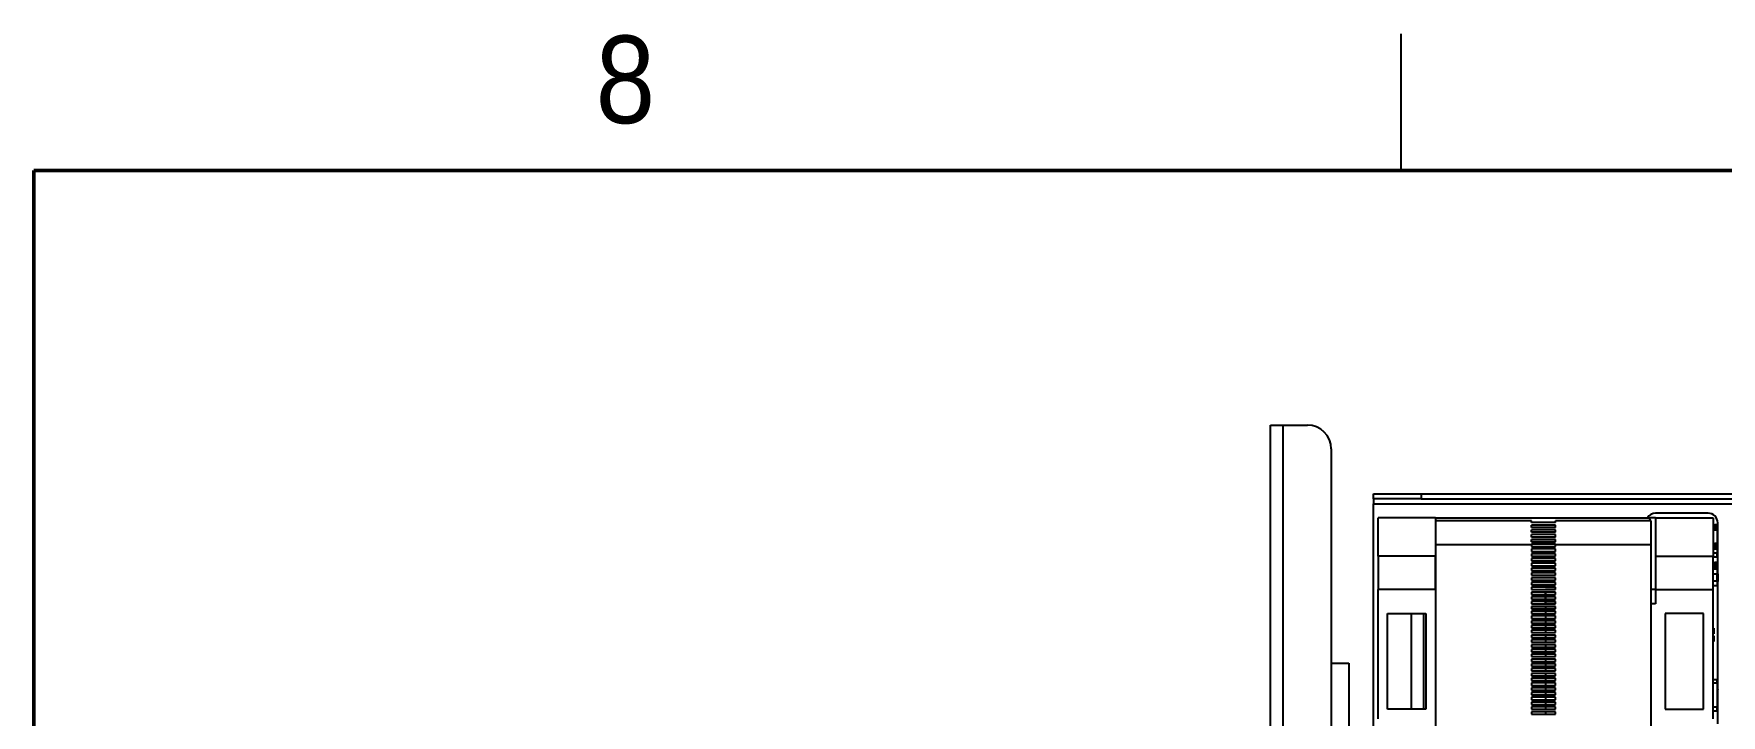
# Paper-space layout 'D' of a CAD drawing. Header units: inches. Extents: x 0 to 136, y 0 to 88.
# Drawn here: x 2 to 20.51, y 80.02 to 87.5 of the extents above; entities that cross this region are included whole.
import ezdxf

# ---------------------------------------------------------------- set-up
doc = ezdxf.new("R2010")
doc.units = ezdxf.units.IN
doc.header["$LTSCALE"] = 4
doc.header["$MEASUREMENT"] = 0
doc.styles.add('SLDTEXTSTYLE0', font='GOTHIC.TTF', dxfattribs={"width": 0.913})

psp = doc.layouts.new('D')

# ---------------------------------------------------------------- linework, layer by layer
at = {"color": 7, "linetype": 'Continuous', "lineweight": 25}
for p, q in [((17, 86), (17, 87.5)), ((15.566, 47.414), (15.566, 83.207)), ((15.566, 83.207), (15.702, 83.207)), ((15.702, 83.207), (15.702, 47.414)), ((15.702, 83.207), (15.971, 83.207)), ((16.233, 82.945), (16.233, 47.677)), ((16.695, 82.398), (16.695, 82.452)), ((16.695, 82.452), (17.22, 82.452)), ((17.22, 82.398), (16.695, 82.398)), ((16.695, 82.398), (16.695, 82.344)), ((17.22, 82.452), (17.22, 82.398)), ((17.22, 82.452), (42.622, 82.452)), ((17.22, 82.398), (42.622, 82.398)), ((16.695, 82.344), (43.147, 82.344)), ((16.695, 79.777), (16.695, 82.344)), ((17.376, 82.191), (16.746, 82.191)), ((16.746, 81.771), (16.746, 82.191)), ((17.376, 82.191), (17.376, 81.771)), ((17.376, 82.191), (19.728, 82.191)), ((19.728, 82.175), (19.728, 82.191)), ((19.791, 82.191), (19.728, 82.191)), ((20.367, 82.24), (19.79, 82.24)), ((19.791, 82.191), (20.421, 82.191)), ((19.791, 82.191), (19.791, 81.771)), ((20.421, 82.191), (20.421, 81.771)), ((18.431, 82.155), (17.381, 82.155)), ((17.381, 81.892), (17.381, 82.155)), ((18.431, 82.137), (18.431, 82.155)), ((18.694, 82.137), (18.431, 82.137)), ((18.694, 82.111), (18.431, 82.111)), ((18.694, 82.111), (18.431, 82.111)), ((18.431, 82.084), (18.431, 82.111)), ((18.694, 82.084), (18.431, 82.084)), ((18.694, 82.058), (18.431, 82.058)), ((18.431, 82.032), (18.431, 82.058)), ((18.694, 82.058), (18.431, 82.058)), ((18.694, 82.032), (18.431, 82.032)), ((18.694, 82.006), (18.431, 82.006)), ((18.431, 81.979), (18.431, 82.006)), ((18.694, 82.006), (18.431, 82.006)), ((19.744, 82.155), (18.694, 82.155)), ((18.694, 82.137), (18.694, 82.155)), ((18.694, 82.084), (18.694, 82.111)), ((18.694, 82.032), (18.694, 82.058)), ((18.694, 81.979), (18.694, 82.006)), ((19.728, 82.175), (19.728, 82.155)), ((19.744, 81.892), (19.744, 82.155)), ((20.421, 82.114), (20.442, 82.114)), ((20.421, 82.057), (20.442, 82.057)), ((20.442, 82.114), (20.442, 82.057)), ((20.468, 82.114), (20.442, 82.114)), ((20.442, 82.057), (20.468, 82.057)), ((20.468, 82.057), (20.468, 82.114)), ((20.468, 82.057), (20.468, 81.907)), ((20.472, 82.001), (20.472, 82.136)), ((17.376, 81.928), (17.381, 81.928)), ((18.431, 81.892), (17.381, 81.892)), ((17.381, 77.369), (17.381, 81.892)), ((18.694, 81.979), (18.431, 81.979)), ((18.694, 81.953), (18.431, 81.953)), ((18.431, 81.927), (18.431, 81.953)), ((18.694, 81.953), (18.431, 81.953)), ((18.431, 81.928), (18.694, 81.928)), ((18.694, 81.927), (18.431, 81.927)), ((18.694, 81.901), (18.431, 81.901)), ((18.431, 81.892), (18.431, 81.901)), ((18.694, 81.901), (18.431, 81.901)), ((18.431, 81.892), (18.431, 81.874)), ((18.431, 81.874), (18.694, 81.874)), ((18.694, 81.848), (18.431, 81.848)), ((18.431, 81.848), (18.431, 81.822)), ((18.694, 81.848), (18.431, 81.848)), ((18.431, 81.822), (18.694, 81.822)), ((18.694, 81.927), (18.694, 81.953)), ((18.694, 81.892), (18.694, 81.901)), ((18.694, 81.874), (18.694, 81.892)), ((19.744, 81.892), (18.694, 81.892)), ((18.694, 81.822), (18.694, 81.848)), ((19.744, 77.349), (19.744, 81.892)), ((20.421, 81.907), (20.442, 81.907)), ((20.421, 81.849), (20.442, 81.849)), ((20.442, 81.907), (20.442, 81.849)), ((20.468, 81.907), (20.442, 81.907)), ((20.442, 81.849), (20.468, 81.849)), ((20.473, 82.001), (20.468, 82.001)), ((20.473, 81.998), (20.468, 81.998)), ((20.473, 81.981), (20.468, 81.981)), ((20.473, 81.909), (20.468, 81.909)), ((20.468, 81.849), (20.468, 81.907)), ((20.468, 81.849), (20.468, 81.802)), ((20.472, 81.981), (20.472, 81.998)), ((20.472, 81.576), (20.472, 81.909)), ((20.473, 82.001), (20.473, 81.998)), ((20.473, 81.909), (20.473, 81.981)), ((17.376, 81.771), (16.746, 81.771)), ((16.746, 81.771), (16.746, 81.403)), ((17.376, 81.403), (17.376, 81.771)), ((18.694, 81.796), (18.431, 81.796)), ((18.431, 81.796), (18.431, 81.769)), ((18.694, 81.796), (18.431, 81.796)), ((18.431, 81.769), (18.694, 81.769)), ((18.694, 81.743), (18.431, 81.743)), ((18.431, 81.743), (18.431, 81.717)), ((18.694, 81.743), (18.431, 81.743)), ((18.431, 81.717), (18.694, 81.717)), ((18.694, 81.691), (18.431, 81.691)), ((18.431, 81.691), (18.431, 81.664)), ((18.694, 81.691), (18.431, 81.691)), ((18.431, 81.664), (18.694, 81.664)), ((18.694, 81.638), (18.431, 81.638)), ((18.431, 81.638), (18.431, 81.612)), ((18.694, 81.638), (18.431, 81.638)), ((18.694, 81.769), (18.694, 81.796)), ((18.694, 81.717), (18.694, 81.743)), ((18.694, 81.664), (18.694, 81.691)), ((18.694, 81.612), (18.694, 81.638)), ((19.791, 81.771), (20.421, 81.771)), ((19.791, 81.771), (19.791, 81.403)), ((20.468, 81.802), (20.421, 81.802)), ((20.421, 81.403), (20.421, 81.771)), ((20.421, 81.762), (20.468, 81.762)), ((20.421, 81.699), (20.442, 81.699)), ((20.421, 81.641), (20.442, 81.641)), ((20.442, 81.699), (20.442, 81.641)), ((20.468, 81.699), (20.442, 81.699)), ((20.442, 81.641), (20.468, 81.641)), ((20.468, 81.762), (20.468, 81.802)), ((20.468, 81.641), (20.468, 81.699)), ((18.431, 81.612), (18.694, 81.612)), ((18.694, 81.586), (18.431, 81.586)), ((18.431, 81.586), (18.431, 81.559)), ((18.694, 81.586), (18.431, 81.586)), ((18.431, 81.559), (18.694, 81.559)), ((18.694, 81.533), (18.431, 81.533)), ((18.431, 81.533), (18.431, 81.507)), ((18.694, 81.533), (18.431, 81.533)), ((18.431, 81.507), (18.694, 81.507)), ((18.694, 81.481), (18.431, 81.481)), ((18.431, 81.481), (18.431, 81.454)), ((18.694, 81.481), (18.431, 81.481)), ((18.431, 81.454), (18.694, 81.454)), ((18.694, 81.559), (18.694, 81.586)), ((18.694, 81.507), (18.694, 81.533)), ((18.694, 81.454), (18.694, 81.481)), ((20.468, 81.626), (20.421, 81.626)), ((20.421, 81.574), (20.468, 81.574)), ((20.468, 81.495), (20.421, 81.495)), ((20.468, 81.626), (20.468, 81.574)), ((20.473, 81.576), (20.468, 81.576)), ((20.468, 81.495), (20.468, 81.574)), ((20.468, 81.495), (20.468, 81.443)), ((20.473, 81.493), (20.468, 81.493)), ((20.472, 80.311), (20.472, 81.493)), ((20.473, 81.576), (20.473, 81.493)), ((17.376, 81.403), (16.746, 81.403)), ((16.746, 79.986), (16.746, 81.403)), ((17.376, 81.403), (17.376, 81.246)), ((17.376, 81.403), (17.381, 81.403)), ((18.694, 81.428), (18.431, 81.428)), ((18.431, 81.428), (18.431, 81.402)), ((18.694, 81.428), (18.431, 81.428)), ((18.431, 81.403), (18.583, 81.403)), ((18.431, 81.402), (18.694, 81.402)), ((18.694, 81.376), (18.431, 81.376)), ((18.431, 81.376), (18.431, 81.35)), ((18.694, 81.376), (18.431, 81.376)), ((18.431, 81.35), (18.694, 81.35)), ((18.694, 81.323), (18.431, 81.323)), ((18.431, 81.323), (18.431, 81.297)), ((18.694, 81.323), (18.431, 81.323)), ((18.431, 81.297), (18.694, 81.297)), ((18.694, 81.271), (18.431, 81.271)), ((18.431, 81.271), (18.431, 81.245)), ((18.694, 81.271), (18.431, 81.271)), ((18.583, 81.402), (18.583, 81.403)), ((18.694, 81.403), (18.583, 81.403)), ((18.583, 81.403), (18.583, 81.402)), ((18.583, 81.35), (18.583, 81.376)), ((18.583, 81.376), (18.583, 81.35)), ((18.583, 81.297), (18.583, 81.323)), ((18.583, 81.323), (18.583, 81.297)), ((18.583, 81.246), (18.583, 81.271)), ((18.583, 81.271), (18.583, 81.246)), ((18.694, 81.402), (18.694, 81.428)), ((18.694, 81.35), (18.694, 81.376)), ((18.694, 81.297), (18.694, 81.323)), ((18.694, 81.245), (18.694, 81.271)), ((19.791, 81.403), (19.744, 81.403)), ((19.791, 81.403), (20.421, 81.403)), ((19.791, 81.403), (19.791, 81.246)), ((20.468, 81.443), (20.421, 81.443)), ((20.421, 79.986), (20.421, 81.403)), ((16.851, 80.091), (16.851, 81.141)), ((16.851, 81.141), (17.271, 81.141)), ((17.114, 80.091), (17.114, 81.141)), ((17.25, 80.091), (17.25, 81.141)), ((17.271, 81.141), (17.271, 80.091)), ((17.376, 81.246), (17.381, 81.246)), ((18.431, 81.246), (18.583, 81.246)), ((18.431, 81.245), (18.694, 81.245)), ((18.694, 81.218), (18.431, 81.218)), ((18.431, 81.218), (18.431, 81.192)), ((18.583, 81.193), (18.431, 81.193)), ((18.431, 81.192), (18.694, 81.192)), ((18.694, 81.166), (18.431, 81.166)), ((18.431, 81.166), (18.431, 81.14)), ((18.694, 81.166), (18.431, 81.166)), ((18.431, 81.14), (18.694, 81.14)), ((18.694, 81.113), (18.431, 81.113)), ((18.431, 81.113), (18.431, 81.087)), ((18.694, 81.113), (18.431, 81.113)), ((18.431, 81.087), (18.694, 81.087)), ((18.583, 81.246), (18.583, 81.245)), ((18.583, 81.246), (18.583, 81.245)), ((18.694, 81.246), (18.583, 81.246)), ((18.583, 81.218), (18.583, 81.193)), ((18.583, 81.218), (18.583, 81.193)), ((18.583, 81.193), (18.583, 81.192)), ((18.694, 81.193), (18.583, 81.193)), ((18.583, 81.193), (18.583, 81.192)), ((18.583, 81.166), (18.583, 81.14)), ((18.583, 81.166), (18.583, 81.14)), ((18.583, 81.113), (18.583, 81.087)), ((18.583, 81.113), (18.583, 81.087)), ((18.694, 81.192), (18.694, 81.218)), ((18.694, 81.14), (18.694, 81.166)), ((18.694, 81.087), (18.694, 81.113)), ((19.791, 81.246), (19.744, 81.246)), ((20.316, 81.141), (19.896, 81.141)), ((19.896, 81.141), (19.896, 80.091)), ((20.316, 80.091), (20.316, 81.141)), ((18.694, 81.061), (18.431, 81.061)), ((18.431, 81.061), (18.431, 81.035)), ((18.694, 81.061), (18.431, 81.061)), ((18.431, 81.035), (18.694, 81.035)), ((18.694, 81.008), (18.431, 81.008)), ((18.431, 81.008), (18.431, 80.982)), ((18.694, 81.008), (18.431, 81.008)), ((18.431, 80.982), (18.694, 80.982)), ((18.694, 80.956), (18.431, 80.956)), ((18.431, 80.956), (18.431, 80.93)), ((18.694, 80.956), (18.431, 80.956)), ((18.431, 80.93), (18.694, 80.93)), ((18.694, 80.903), (18.431, 80.903)), ((18.431, 80.903), (18.431, 80.877)), ((18.694, 80.903), (18.431, 80.903)), ((18.583, 81.061), (18.583, 81.035)), ((18.583, 81.061), (18.583, 81.035)), ((18.583, 81.008), (18.583, 80.982)), ((18.583, 81.008), (18.583, 80.982)), ((18.583, 80.956), (18.583, 80.93)), ((18.583, 80.956), (18.583, 80.93)), ((18.583, 80.903), (18.583, 80.877)), ((18.583, 80.903), (18.583, 80.877)), ((18.694, 81.035), (18.694, 81.061)), ((18.694, 80.982), (18.694, 81.008)), ((18.694, 80.93), (18.694, 80.956)), ((18.694, 80.877), (18.694, 80.903)), ((20.421, 80.979), (20.431, 80.979)), ((20.421, 80.927), (20.431, 80.927)), ((20.421, 80.917), (20.431, 80.917)), ((20.421, 80.896), (20.431, 80.896)), ((20.431, 80.979), (20.431, 80.927)), ((20.431, 80.927), (20.431, 80.917)), ((20.431, 80.896), (20.431, 80.887)), ((18.431, 80.877), (18.694, 80.877)), ((18.694, 80.851), (18.431, 80.851)), ((18.431, 80.851), (18.431, 80.825)), ((18.694, 80.851), (18.431, 80.851)), ((18.431, 80.825), (18.694, 80.825)), ((18.694, 80.798), (18.431, 80.798)), ((18.431, 80.798), (18.431, 80.772)), ((18.694, 80.798), (18.431, 80.798)), ((18.431, 80.772), (18.694, 80.772)), ((18.694, 80.746), (18.431, 80.746)), ((18.431, 80.746), (18.431, 80.72)), ((18.694, 80.746), (18.431, 80.746)), ((18.431, 80.72), (18.694, 80.72)), ((18.583, 80.851), (18.583, 80.825)), ((18.583, 80.851), (18.583, 80.825)), ((18.583, 80.798), (18.583, 80.772)), ((18.583, 80.798), (18.583, 80.772)), ((18.583, 80.746), (18.583, 80.72)), ((18.583, 80.746), (18.583, 80.72)), ((18.694, 80.825), (18.694, 80.851)), ((18.694, 80.772), (18.694, 80.798)), ((18.694, 80.72), (18.694, 80.746)), ((20.421, 80.887), (20.431, 80.887)), ((20.421, 80.834), (20.431, 80.834)), ((20.431, 80.887), (20.431, 80.834)), ((16.233, 80.594), (16.426, 80.594)), ((16.426, 80.594), (16.426, 53.928)), ((18.694, 80.693), (18.431, 80.693)), ((18.431, 80.693), (18.431, 80.667)), ((18.694, 80.693), (18.431, 80.693)), ((18.431, 80.667), (18.694, 80.667)), ((18.694, 80.641), (18.431, 80.641)), ((18.431, 80.641), (18.431, 80.615)), ((18.694, 80.641), (18.431, 80.641)), ((18.431, 80.615), (18.694, 80.615)), ((18.694, 80.588), (18.431, 80.588)), ((18.431, 80.588), (18.431, 80.562)), ((18.694, 80.588), (18.431, 80.588)), ((18.431, 80.562), (18.694, 80.562)), ((18.694, 80.536), (18.431, 80.536)), ((18.431, 80.536), (18.431, 80.51)), ((18.694, 80.536), (18.431, 80.536)), ((18.583, 80.693), (18.583, 80.667)), ((18.583, 80.693), (18.583, 80.667)), ((18.583, 80.641), (18.583, 80.615)), ((18.583, 80.641), (18.583, 80.615)), ((18.583, 80.588), (18.583, 80.562)), ((18.583, 80.588), (18.583, 80.562)), ((18.583, 80.536), (18.583, 80.51)), ((18.583, 80.536), (18.583, 80.51)), ((18.694, 80.667), (18.694, 80.693)), ((18.694, 80.615), (18.694, 80.641)), ((18.694, 80.562), (18.694, 80.588)), ((18.694, 80.51), (18.694, 80.536)), ((18.431, 80.51), (18.694, 80.51)), ((18.694, 80.483), (18.431, 80.483)), ((18.431, 80.483), (18.431, 80.457)), ((18.694, 80.483), (18.431, 80.483)), ((18.431, 80.457), (18.694, 80.457)), ((18.694, 80.431), (18.431, 80.431)), ((18.431, 80.431), (18.431, 80.405)), ((18.694, 80.431), (18.431, 80.431)), ((18.431, 80.405), (18.694, 80.405)), ((18.694, 80.378), (18.431, 80.378)), ((18.431, 80.378), (18.431, 80.352)), ((18.694, 80.378), (18.431, 80.378)), ((18.431, 80.352), (18.694, 80.352)), ((18.583, 80.483), (18.583, 80.457)), ((18.583, 80.483), (18.583, 80.457)), ((18.583, 80.431), (18.583, 80.405)), ((18.583, 80.431), (18.583, 80.405)), ((18.583, 80.378), (18.583, 80.352)), ((18.583, 80.378), (18.583, 80.352)), ((18.694, 80.457), (18.694, 80.483)), ((18.694, 80.405), (18.694, 80.431)), ((18.694, 80.352), (18.694, 80.378)), ((20.468, 80.414), (20.421, 80.414)), ((20.468, 80.375), (20.421, 80.375)), ((20.468, 80.375), (20.468, 80.414)), ((20.468, 80.375), (20.468, 80.112)), ((18.694, 80.326), (18.431, 80.326)), ((18.431, 80.326), (18.431, 80.3)), ((18.694, 80.326), (18.431, 80.326)), ((18.431, 80.3), (18.694, 80.3)), ((18.694, 80.273), (18.431, 80.273)), ((18.431, 80.273), (18.431, 80.247)), ((18.694, 80.273), (18.431, 80.273)), ((18.431, 80.247), (18.694, 80.247)), ((18.694, 80.221), (18.431, 80.221)), ((18.431, 80.221), (18.431, 80.195)), ((18.694, 80.221), (18.431, 80.221)), ((18.431, 80.195), (18.694, 80.195)), ((18.694, 80.168), (18.431, 80.168)), ((18.431, 80.168), (18.431, 80.142)), ((18.694, 80.168), (18.431, 80.168)), ((18.583, 80.326), (18.583, 80.3)), ((18.583, 80.326), (18.583, 80.3)), ((18.583, 80.273), (18.583, 80.247)), ((18.583, 80.273), (18.583, 80.247)), ((18.583, 80.221), (18.583, 80.195)), ((18.583, 80.221), (18.583, 80.195)), ((18.583, 80.168), (18.583, 80.142)), ((18.583, 80.168), (18.583, 80.142)), ((18.694, 80.3), (18.694, 80.326)), ((18.694, 80.247), (18.694, 80.273)), ((18.694, 80.195), (18.694, 80.221)), ((18.694, 80.142), (18.694, 80.168)), ((20.473, 80.311), (20.468, 80.311)), ((20.473, 80.308), (20.468, 80.308)), ((20.473, 80.292), (20.468, 80.292)), ((20.473, 80.219), (20.468, 80.219)), ((20.472, 80.292), (20.472, 80.308)), ((20.472, 79.931), (20.472, 80.219)), ((20.473, 80.311), (20.473, 80.308)), ((20.473, 80.219), (20.473, 80.292)), ((17.271, 80.091), (16.851, 80.091)), ((18.431, 80.142), (18.694, 80.142)), ((18.694, 80.116), (18.431, 80.116)), ((18.431, 80.116), (18.431, 80.09)), ((18.694, 80.116), (18.431, 80.116)), ((18.431, 80.09), (18.694, 80.09)), ((18.694, 80.063), (18.431, 80.063)), ((18.431, 80.063), (18.431, 80.037)), ((18.694, 80.063), (18.431, 80.063)), ((18.431, 80.037), (18.694, 80.037)), ((18.583, 80.116), (18.583, 80.09)), ((18.583, 80.116), (18.583, 80.09)), ((18.583, 80.063), (18.583, 80.037)), ((18.583, 80.063), (18.583, 80.037)), ((18.694, 80.09), (18.694, 80.116)), ((18.694, 80.037), (18.694, 80.063)), ((19.896, 80.091), (20.316, 80.091)), ((20.468, 80.112), (20.421, 80.112)), ((20.421, 80.073), (20.468, 80.073)), ((20.468, 80.073), (20.468, 80.112))]:
    psp.add_line(p, q, dxfattribs=at)
at = {"color": 7, "linetype": 'Continuous', "lineweight": 50}
for p, q in [((2, 2), (2, 86)), ((2, 86), (134, 86))]:
    psp.add_line(p, q, dxfattribs=at)
at = {"color": 7, "linetype": 'Continuous', "lineweight": 25}
for centre, radius, start, end in [((15.971, 82.945), 0.262, 0, 90), ((19.79, 82.136), 0.105, 90, 148.3991), ((20.367, 82.136), 0.105, 0, 90)]:
    psp.add_arc(centre, radius, start, end, dxfattribs=at)

# ---------------------------------------------------------------- texts
at = {"color": 7, "linetype": 'Continuous', "lineweight": 0, "insert": (8.49, 87.479), "char_height": 0.96, "attachment_point": 2, "style": 'SLDTEXTSTYLE0'}
psp.add_mtext('8', dxfattribs=at)

doc.saveas('drawing.dxf')
